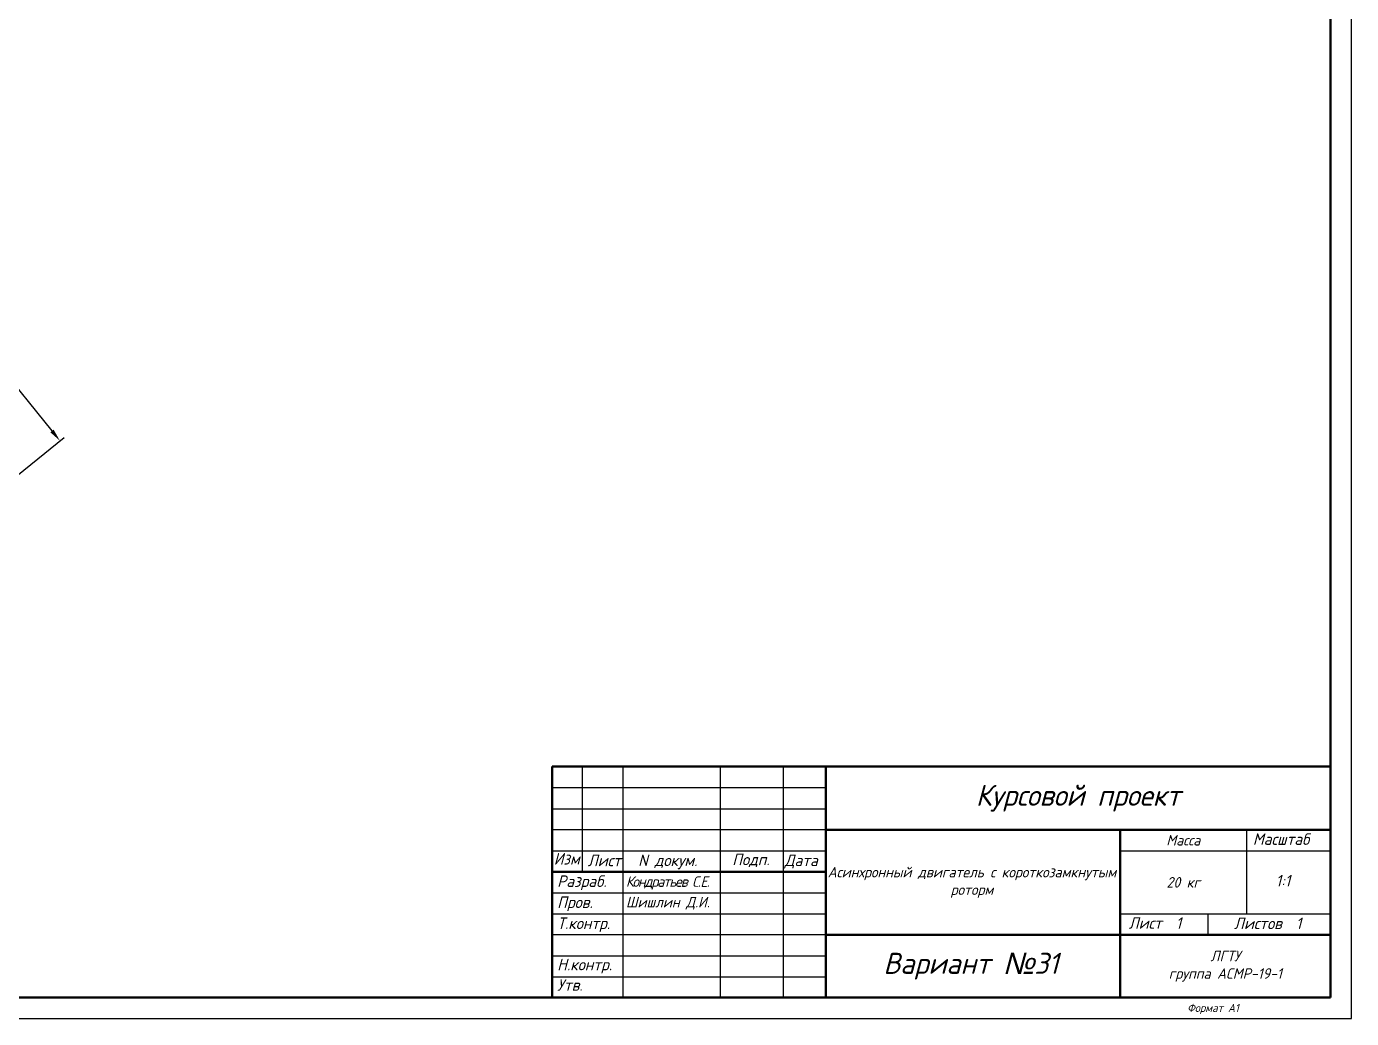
# Model space of a CAD drawing. Header units: millimetres. Extents: x 0 to 841, y 0 to 594.
# Drawn here: x 526 to 841, y 0 to 235.8 of the extents above; entities that cross this region are included whole.
import ezdxf

# ---------------------------------------------------------------- set-up
doc = ezdxf.new("R2010")
doc.units = ezdxf.units.MM
doc.styles.add('GOST', font='isocp3.shx', dxfattribs={"oblique": 15})
doc.styles.add('ЕСКД', font='GOST Common.ttf', dxfattribs={"oblique": 15})
doc.dimstyles.new('GOST', dxfattribs={"dimscale": 0, "dimtxt": 3, "dimasz": 3, "dimexe": 1.25, "dimexo": 0, "dimtad": 1, "dimtoh": 1, "dimdec": 3, "dimdsep": 46, "dimtxsty": 'GOST', "dimcen": 5, "dimadec": 3, "dimazin": 2, "dimtfac": 1, "dimtdec": 4, "dimtmove": 1, "dimatfit": 3, "dimfxl": 1, "dimtolj": 1, "dimtzin": 0, "dimarcsym": 0})

# ---------------------------------------------------------------- blocks, each defined once
blk = doc.blocks.new('*D19')
at = {"color": 0, "lineweight": -2, "transparency": 16777216}
for p, q in [((446.13, 174.27), (482.05, 203.37)), ((482.97, 200.25), (532.06, 139.64)), ((499, 109), (534.92, 138.1))]:
    blk.add_line(p, q, dxfattribs=at)
at = {"color": 0, "transparency": 16777216}
for points in [[(483.36, 200.57), (482.58, 199.94), (481.08, 202.59)], [(532.45, 139.96), (531.67, 139.33), (533.95, 137.31)]]:
    blk.add_solid(points, dxfattribs=at)
at = {"layer": 'Defpoints', "color": 0, "transparency": 16777216}
for p in [(446.13, 174.27), (533.95, 137.31), (499, 109)]:
    blk.add_point(p, dxfattribs=at)
at = {"color": 0, "transparency": 16777216, "insert": (509.95, 171.92), "char_height": 3, "attachment_point": 5, "rotation": 309.0054, "style": 'ЕСКД'}
blk.add_mtext('\\A1;{\\H1.6667x;21}', dxfattribs=at)

msp = doc.modelspace()

# ---------------------------------------------------------------- linework, layer by layer
at = {"transparency": 33554687}
for p, q in [((841, 0), (841, 594)), ((651.0071, 54.8642), (716.0071, 54.8642)), ((651.0071, 49.8642), (716.0071, 49.8642)), ((716.0071, 44.8642), (651.0071, 44.8642)), ((651.0071, 39.8642), (716.0071, 39.8642)), ((651.0071, 29.8642), (716.0071, 29.8642)), ((651.0071, 24.8642), (716.0071, 24.8642)), ((716.0071, 19.8642), (651.0071, 19.8642)), ((651.0071, 14.8642), (716.0071, 14.8642)), ((651.0071, 9.8642), (716.0071, 9.8642))]:
    msp.add_line(p, q, dxfattribs=at)
at = {"color": 2, "transparency": 33554687}
for p, q in [((841, 0), (841, 594)), ((0, 0), (841, 0))]:
    msp.add_line(p, q, dxfattribs=at)
at = {"lineweight": 50, "transparency": 33554687}
for p, q in [((836.0071, 5), (836.0071, 589)), ((651.0071, 59.8642), (836.0071, 59.8642)), ((651.0071, 4.8642), (651.0071, 59.8642)), ((716.0071, 4.8642), (716.0071, 59.8642)), ((716.0071, 44.8642), (836.0071, 44.8642)), ((786.0071, 4.7479), (786.0071, 44.8642)), ((651.0071, 34.8642), (716.0071, 34.8642)), ((716.0071, 19.8642), (836.0071, 19.8642)), ((20, 5), (836.0071, 5))]:
    msp.add_line(p, q, dxfattribs=at)
at = {"lineweight": 30, "transparency": 33554687}
for p, q in [((658.0908, 59.9558), (658.0908, 34.9558)), ((667.864, 4.8642), (667.864, 59.8642)), ((691.0071, 4.8642), (691.0071, 59.8642)), ((706.0071, 4.8642), (706.0071, 59.8642)), ((816.0071, 44.8642), (816.0071, 24.8642)), ((786.0071, 39.8642), (836.0071, 39.8642)), ((786.0071, 24.8642), (836.0071, 24.8642)), ((806.8249, 24.8642), (806.8249, 19.8642))]:
    msp.add_line(p, q, dxfattribs=at)

# ---------------------------------------------------------------- texts
at = {"transparency": 33554687, "style": 'ЕСКД', "oblique": 15}
for s, p in [('Масштаб', (817.5563, 41.2581)), ('Изм', (651.3585, 36.5774)), ('Лист', (659.4085, 36.183)), ('N докум.', (671.4086, 36.218)), ('Подп.', (693.7785, 36.4267)), ('Дата', (706.2138, 36.2129)), ('Разраб.', (652.1646, 31.2587)), ('1:1', (822.9823, 31.3868)), ('Пров.', (652.1646, 26.2587)), ('Т.контр.', (652.1646, 21.2587)), ('Лист  1', (788.0094, 21.3128)), ('Листов  1', (813.0422, 21.2357)), ('Н.контр.', (652.1646, 11.4512)), ('Утв.', (652.1646, 6.587))]:
    msp.add_text(s, height=2.75, dxfattribs=at).set_placement(p)
at = {"lineweight": 9, "transparency": 33554687, "style": 'ЕСКД', "oblique": 15}
msp.add_text('Формат А1', height=1.93804, dxfattribs=at).set_placement((801.9396, 1.5471))
at = {"transparency": 33554687, "style": 'ЕСКД'}
for s, width, heights, insert, char_height, attachment_point in [('\\pxqc;Курсовой проект', 120, [0], (776.0071, 52.3642), 5, 5), ('Масса', 30, [0], (801.0071, 42.3642), 2.5, 5), ('Асинхронный двигатель с короткозамкнутым роторм', 69.510796, [11.0686], (750.7625, 32.3642), 2.5, 5), ('{\\T0.85;Кондратьев С.Е.}', 23.143056, [0], (668.5074, 33.7889), 2.5, 1), ('20 кг', 30, [0], (801.0071, 32.3642), 2.5, 5), ('Шишлин Д.И.', 23.143056, [0], (668.5074, 28.9059), 2.5, 1), ('ЛГТУ\\Pгруппа АСМР-19-1', 50, [0], (811.0071, 12.4321), 2.5, 5), ('Вариант {\\fArial|b0|i0|c204|p34;№}31', 69.021591, [13.6109], (750.5179, 12.4321), 5, 5)]:
    msp.add_mtext_dynamic_manual_height_columns(s, width=width, gutter_width=12.5, heights=heights, dxfattribs=dict(at, insert=insert, char_height=char_height, attachment_point=attachment_point))

# ---------------------------------------------------------------- dimensions: what is measured, and where the dimension line sits
at = {"transparency": 33554687}
dim = msp.add_aligned_dim(p1=(446.126, 174.2734), p2=(498.9951, 108.9981), distance=44.984, text='{\\H1.6667x;21}', dimstyle='GOST', override={"dimscale": 1, "dimtxsty": 'ЕСКД'}, dxfattribs=at)
dim.commit()
dim.dimension.update_dxf_attribs({"geometry": '*D19', "text_midpoint": (509.9454, 171.9152)})

doc.saveas('drawing.dxf')
